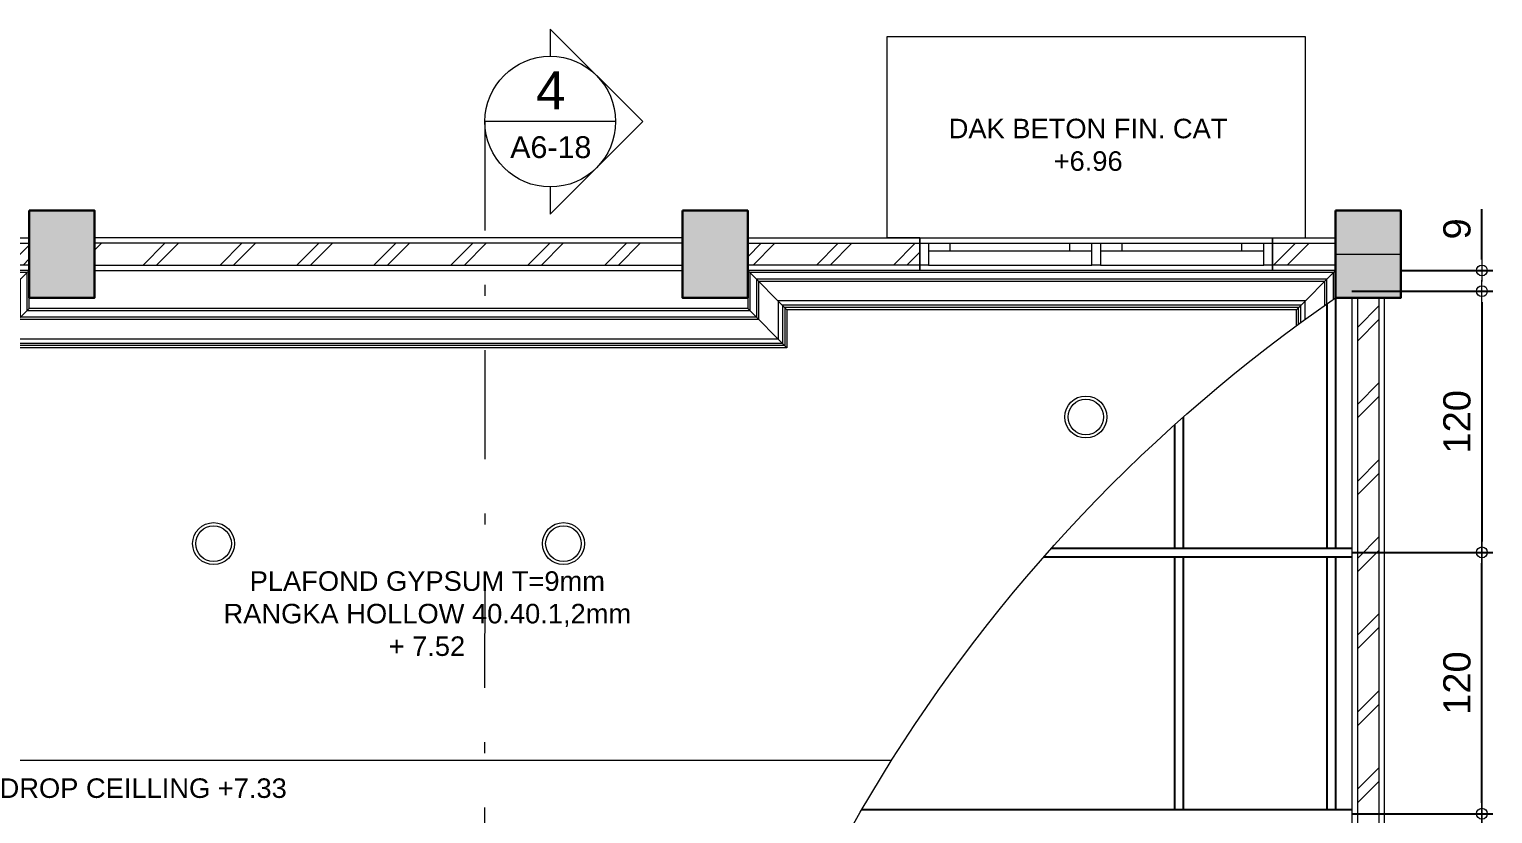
# Model space of a CAD drawing. Header units: millimetres. Extents: x -11 to 1625, y -267 to 180.
# Drawn here: x 1124.4 to 1137.84, y -133.28 to -126.07 of the extents above; entities that cross this region are included whole.
import ezdxf
from ezdxf.enums import TextEntityAlignment as Align

# ---------------------------------------------------------------- set-up
doc = ezdxf.new("R2010")
doc.units = ezdxf.units.MM
doc.linetypes.add('DASHDOT', pattern=[1, 0.5, -0.25, 0, -0.25])
for name, color, linetype, lineweight in [('ars', 11, 'Continuous', 5), ('atap', 7, 'Continuous', 20), ('dinding', 5, 'Continuous', 15), ('KOLOM', 1, 'Continuous', 30), ('kus', 63, 'Continuous', 15), ('lan', 7, 'Continuous', 15), ('not', 7, 'Continuous', 20), ('pla', 213, 'Continuous', 15), ('sol kol', 8, 'Continuous', 0), ('u', 6, 'Continuous', 20)]:
    doc.layers.add(name, color=color, linetype=linetype, lineweight=lineweight)
doc.layers.add('BESI', color=10, linetype='Continuous')
doc.styles.add('aku', font='arial.ttf')
doc.styles.add('S', font='SIMPLEX', dxfattribs={"width": 1.1})
doc.styles.get("Standard").update_dxf_attribs({"font": 'ARIALUNI.TTF'})
doc.dimstyles.new('SK-50', dxfattribs={"dimtxt": 0.25, "dimasz": 0.1, "dimexe": 0.1, "dimexo": 0, "dimgap": 0.1, "dimtad": 1, "dimdec": 0, "dimlfac": 50, "dimzin": 12, "dimdsep": 46, "dimtxsty": 'Standard', "dimblk": 'BULAT', "dimcen": 0.1, "dimadec": 0, "dimazin": 3, "dimtfac": 1, "dimtdec": 0, "dimtix": 1, "dimtofl": 0, "dimtmove": 0, "dimatfit": 3, "dimldrblk": 'BULAT', "dimfxl": 0, "dimtolj": 1, "dimtzin": 0, "dimarcsym": 0})

# ---------------------------------------------------------------- blocks, each defined once
blk = doc.blocks.new('K1')
at = {"layer": 'KOLOM'}
blk.add_lwpolyline([(0.2, 0.15), (-0.2, 0.15), (-0.2, -0.15), (0.2, -0.15), (0.2, 0.15)], dxfattribs=at)
blk = doc.blocks.new('Npkn')
for p, q in [((0, 0.849), (0.849, 0)), ((0, 0.849), (0, 0.6)), ((0.6, 0), (-0.6, 0)), ((0, -0.849), (0.849, 0)), ((0, -0.6), (0, -0.849))]:
    blk.add_line(p, q)
blk.add_circle((0, 0), 0.6)
at = {"color": 5, "style": 'S', "width": 0.75, "flags": 4}
blk.add_attdef('NO', text='', height=0.3, dxfattribs=at).set_placement((0.005, 0.113), align=Align.CENTER)
at = {"style": 'S', "width": 0.75, "flags": 4}
blk.add_attdef('NOLBR', text='', height=0.2, dxfattribs=at).set_placement((0.005, -0.334), align=Align.CENTER)
blk = doc.blocks.new('BULAT')
for p, q in [((-1, 0), (1, 0)), ((0, -1), (0, 1))]:
    blk.add_line(p, q)
blk.add_circle((0, 0), 0.5)
blk = doc.blocks.new('*D3200')
at = {"layer": 'Defpoints', "color": 0, "ltscale": 0.15}
for p in [(1136.545, -133.277), (1137.739, -133.277), (1136.545, -135.397)]:
    blk.add_point(p, dxfattribs=at)
at = {"layer": 'u', "color": 0, "lineweight": -2, "ltscale": 0.15}
for p, q in [((1136.545, -133.277), (1137.839, -133.277)), ((1137.739, -135.297), (1137.739, -133.377)), ((1136.545, -135.397), (1137.839, -135.397))]:
    blk.add_line(p, q, dxfattribs=at)
at = {"layer": 'u', "color": 0, "lineweight": -2, "ltscale": 0.15, "xscale": 0.1, "yscale": 0.1, "zscale": 0.1}
for p, rotation in [((1137.739, -133.277), 90), ((1137.739, -135.397), 270)]:
    blk.add_blockref('BULAT', p, dxfattribs=dict(at, rotation=rotation))
at = {"layer": 'u', "color": 0, "ltscale": 0.15, "insert": (1137.511, -134.337), "char_height": 0.25, "attachment_point": 5, "rotation": 90}
blk.add_mtext('\\A1;106', dxfattribs=at)
blk = doc.blocks.new('*D3201')
at = {"layer": 'Defpoints', "color": 0, "ltscale": 0.15}
for p in [(1136.545, -130.877), (1137.739, -130.877), (1136.545, -133.277)]:
    blk.add_point(p, dxfattribs=at)
at = {"layer": 'u', "color": 0, "lineweight": -2, "ltscale": 0.15}
for p, q in [((1136.545, -130.877), (1137.839, -130.877)), ((1137.739, -133.177), (1137.739, -130.977)), ((1136.545, -133.277), (1137.839, -133.277))]:
    blk.add_line(p, q, dxfattribs=at)
at = {"layer": 'u', "color": 0, "lineweight": -2, "ltscale": 0.15, "xscale": 0.1, "yscale": 0.1, "zscale": 0.1}
for p, rotation in [((1137.739, -130.877), 90), ((1137.739, -133.277), 270)]:
    blk.add_blockref('BULAT', p, dxfattribs=dict(at, rotation=rotation))
at = {"layer": 'u', "color": 0, "ltscale": 0.15, "insert": (1137.511, -132.077), "char_height": 0.25, "attachment_point": 5, "rotation": 90}
blk.add_mtext('\\A1;120', dxfattribs=at)
blk = doc.blocks.new('*D3203')
at = {"layer": 'Defpoints', "color": 0, "ltscale": 0.15}
for p in [(1136.545, -128.477), (1136.545, -130.877), (1137.739, -130.877)]:
    blk.add_point(p, dxfattribs=at)
at = {"layer": 'u', "color": 0, "lineweight": -2, "ltscale": 0.15}
for p, q in [((1136.545, -128.477), (1137.839, -128.477)), ((1137.739, -128.577), (1137.739, -130.777)), ((1136.545, -130.877), (1137.839, -130.877))]:
    blk.add_line(p, q, dxfattribs=at)
at = {"layer": 'u', "color": 0, "lineweight": -2, "ltscale": 0.15, "xscale": 0.1, "yscale": 0.1, "zscale": 0.1}
for p, rotation in [((1137.739, -128.477), 90), ((1137.739, -130.877), 270)]:
    blk.add_blockref('BULAT', p, dxfattribs=dict(at, rotation=rotation))
at = {"layer": 'u', "color": 0, "ltscale": 0.15, "insert": (1137.511, -129.677), "char_height": 0.25, "attachment_point": 5, "rotation": 90}
blk.add_mtext('\\A1;120', dxfattribs=at)
blk = doc.blocks.new('*D3221')
at = {"layer": 'Defpoints', "color": 0, "ltscale": 0.15}
for p in [(1136.995, -128.287), (1137.739, -128.287), (1136.995, -128.477)]:
    blk.add_point(p, dxfattribs=at)
at = {"layer": 'u', "color": 0, "lineweight": -2, "ltscale": 0.15}
for p, q in [((1137.739, -128.187), (1137.739, -127.723)), ((1136.995, -128.287), (1137.839, -128.287)), ((1136.995, -128.477), (1137.839, -128.477)), ((1137.739, -128.577), (1137.739, -128.677))]:
    blk.add_line(p, q, dxfattribs=at)
at = {"layer": 'u', "color": 0, "lineweight": -2, "ltscale": 0.15, "xscale": 0.1, "yscale": 0.1, "zscale": 0.1}
for p, rotation in [((1137.739, -128.287), 270), ((1137.739, -128.477), 90)]:
    blk.add_blockref('BULAT', p, dxfattribs=dict(at, rotation=rotation))
at = {"layer": 'u', "color": 0, "ltscale": 0.15, "insert": (1137.511, -127.905), "char_height": 0.25, "attachment_point": 5, "rotation": 90}
blk.add_mtext('\\A1;9', dxfattribs=at)

msp = doc.modelspace()

# ---------------------------------------------------------------- hatches: boundary and pattern name
at = {"layer": 'ars'}
h = msp.add_hatch(dxfattribs=at)
h.set_pattern_fill('TEMBOK', color=256, scale=0.5)
h.set_pattern_definition([(45, (1117.3554, -144.2871), (-0.353553, 0.353553), []), (45, (1117.4804, -144.2871), (-0.353553, 0.353553), [])])
h.paths.add_polyline_path([(1122.8154249, -128.0370798), (1124.3954249, -128.0370798), (1124.3954249, -128.2370798), (1122.8154249, -128.2370798)])
h = msp.add_hatch(dxfattribs=at)
h.set_pattern_fill('TEMBOK', color=256, scale=0.5)
h.set_pattern_definition([(45, (1140.6954, -153.2871), (-0.353553, 0.353553), []), (45, (1140.8204, -153.2871), (-0.353553, 0.353553), [])])
h.paths.add_polyline_path([(1130.3954249, -128.0370798), (1124.9954249, -128.0370798), (1124.9954249, -128.2370798), (1130.3954249, -128.2370798)])
h = msp.add_hatch(dxfattribs=at)
h.set_pattern_fill('TEMBOK', color=256, scale=0.5)
h.set_pattern_definition([(45, (1125.4754, -144.2871), (-0.353553, 0.353553), []), (45, (1125.6004, -144.2871), (-0.353553, 0.353553), [])])
h.paths.add_polyline_path([(1130.9954249, -128.0370798), (1132.5754249, -128.0370798), (1132.5754249, -128.2370798), (1130.9954249, -128.2370798)])
h = msp.add_hatch(dxfattribs=at)
h.set_pattern_fill('TEMBOK', color=256, scale=0.5)
h.set_pattern_definition([(45, (1129.6754, -144.2871), (-0.353553, 0.353553), []), (45, (1129.8004, -144.2871), (-0.353553, 0.353553), [])])
h.paths.add_polyline_path([(1135.8154249, -128.0370798), (1136.3954249, -128.0370798), (1136.3954249, -128.2370798), (1135.8154249, -128.2370798)])
h = msp.add_hatch(dxfattribs=at)
h.set_pattern_fill('TEMBOK', color=256, scale=0.5)
h.set_pattern_definition([(45, (1139.6954, -153.2871), (-0.353553, 0.353553), []), (45, (1139.8204, -153.2871), (-0.353553, 0.353553), [])])
h.paths.add_polyline_path([(1136.7954249, -136.7370798), (1136.7954249, -128.5370798), (1136.5954249, -128.5370798), (1136.5954249, -136.7370798)])
at = {"layer": 'sol kol'}
for points in [[(1124.3954249, -127.7370798), (1124.3954249, -128.5370798), (1124.9954249, -128.5370798), (1124.9954249, -127.7370798)], [(1130.3954249, -127.7370798), (1130.3954249, -128.5370798), (1130.9954249, -128.5370798), (1130.9954249, -127.7370798)], [(1136.3954249, -127.7370798), (1136.3954249, -128.5370798), (1136.9954249, -128.5370798), (1136.9954249, -127.7370798)]]:
    msp.add_hatch(color=256, dxfattribs=at).paths.add_polyline_path(points)

# ---------------------------------------------------------------- linework, layer by layer
at = {"layer": 'ars'}
for points in [[(1122.8154249, -128.0370798), (1124.3954249, -128.0370798), (1124.3954249, -128.2370798), (1122.8154249, -128.2370798)], [(1130.3954249, -128.0370798), (1124.9954249, -128.0370798), (1124.9954249, -128.2370798), (1130.3954249, -128.2370798)], [(1130.9954249, -128.0370798), (1132.5754249, -128.0370798), (1132.5754249, -128.2370798), (1130.9954249, -128.2370798)], [(1135.8154249, -128.0370798), (1136.3954249, -128.0370798), (1136.3954249, -128.2370798), (1135.8154249, -128.2370798)], [(1136.7954249, -136.7370798), (1136.7954249, -128.5370798), (1136.5954249, -128.5370798), (1136.5954249, -136.7370798)]]:
    msp.add_lwpolyline(points, close=True, dxfattribs=at)
at = {"layer": 'atap'}
msp.add_lwpolyline([(1132.5754249, -127.9870798), (1132.2754249, -127.9870798), (1132.2754249, -126.1370798), (1135.8154249, -126.1370798), (1136.1154249, -126.1370798), (1136.1154249, -127.9870798)], dxfattribs=at)
at = {"layer": 'BESI'}
for p, q in [((1133.7158193, -130.9170798), (1136.5454249, -130.9170798)), ((1133.7868068, -130.8370798), (1136.5454249, -130.8370798)), ((1132.0435787, -133.2370798), (1136.5454249, -133.2370798))]:
    msp.add_line(p, q, dxfattribs=at)
for points in [[(1136.3154249, -128.5926559), (1136.3154249, -130.8370798)], [(1136.3954249, -128.5370798), (1136.3954249, -130.8370798)], [(1134.9154249, -129.7050966), (1134.9154249, -130.8370798)], [(1134.9954249, -129.6336836), (1134.9954249, -130.8370798)], [(1134.9154249, -130.9170798), (1134.9154249, -133.2370798)], [(1134.9954249, -130.9170798), (1134.9954249, -133.2370798)], [(1136.3154249, -130.9170798), (1136.3154249, -133.2370798)], [(1136.3954249, -130.9170798), (1136.3954249, -133.2370798)]]:
    msp.add_lwpolyline(points, dxfattribs=at)
at = {"layer": 'dinding'}
for points in [[(1122.8154249, -127.9870798), (1124.3954249, -127.9870798), (1124.3954249, -128.2870798), (1122.8154249, -128.2870798)], [(1130.3954249, -127.9870798), (1124.9954249, -127.9870798), (1124.9954249, -128.2870798), (1130.3954249, -128.2870798)], [(1130.9954249, -127.9870798), (1132.5754249, -127.9870798), (1132.5754249, -128.2870798), (1130.9954249, -128.2870798)], [(1135.8154249, -127.9870798), (1136.3954249, -127.9870798), (1136.3954249, -128.2870798), (1135.8154249, -128.2870798)], [(1136.8454249, -136.7370798), (1136.8454249, -128.5370798), (1136.5454249, -128.5370798), (1136.5454249, -136.7370798)]]:
    msp.add_lwpolyline(points, close=True, dxfattribs=at)
at = {"layer": 'kus'}
for p, q in [((1132.6554249, -128.0370798), (1134.1554249, -128.0370798)), ((1132.6554249, -128.1070798), (1134.1554249, -128.1070798)), ((1132.8554249, -128.1070798), (1132.8554249, -128.0370798)), ((1133.9554249, -128.1070798), (1133.9554249, -128.0370798)), ((1134.2354249, -128.0370798), (1135.7354249, -128.0370798)), ((1134.2354249, -128.1070798), (1135.7354249, -128.1070798)), ((1134.4354249, -128.1070798), (1134.4354249, -128.0370798)), ((1135.5354249, -128.1070798), (1135.5354249, -128.0370798)), ((1132.6554249, -128.2370798), (1134.1554249, -128.2370798)), ((1134.2354249, -128.2370798), (1135.7354249, -128.2370798))]:
    msp.add_line(p, q, dxfattribs=at)
for points in [[(1132.5754249, -128.0370798), (1132.6554249, -128.0370798), (1132.6554249, -128.2370798), (1132.5754249, -128.2370798)], [(1134.1554249, -128.0370798), (1134.2354249, -128.0370798), (1134.2354249, -128.2370798), (1134.1554249, -128.2370798)], [(1135.7354249, -128.0370798), (1135.8154249, -128.0370798), (1135.8154249, -128.2370798), (1135.7354249, -128.2370798)]]:
    msp.add_lwpolyline(points, close=True, dxfattribs=at)
at = {"layer": 'lan'}
msp.add_lwpolyline([(1132.5754249, -127.9870798), (1135.8154249, -127.9870798), (1135.8154249, -128.2870798), (1132.5754249, -128.2870798)], close=True, dxfattribs=at)
at = {"layer": 'not', "linetype": 'DASHDOT', "ltscale": 2}
msp.add_lwpolyline([(1128.5811984, -126.919958), (1128.5655896, -153.7868524)], dxfattribs=at)
at = {"layer": 'pla'}
for points in [[(1136.3954249, -128.5370798), (1136.3954249, -128.2870798), (1130.9954249, -128.2870798), (1130.9954249, -128.5370798), (1130.9954249, -128.6370798), (1124.3954249, -128.6370798), (1124.3954249, -128.5370798), (1124.3954249, -128.2870798), (1118.9954249, -128.2870798), (1118.9954249, -128.5370798), (1118.8454249, -128.5370798), (1118.8454249, -136.7370798), (1118.9954249, -136.7370798), (1118.9954249, -137.5370798), (1118.8454249, -137.5370798), (1118.8454249, -140.7370798), (1118.9954249, -140.7370798), (1118.9954249, -141.5370798), (1118.8454249, -141.5370798), (1118.8454249, -149.7370798), (1118.9954249, -149.7370798)], [(1136.3754249, -128.5509001), (1136.3754249, -128.3070798), (1131.0154249, -128.3070798), (1131.0154249, -128.5370798), (1131.0154249, -128.6570798), (1124.3754249, -128.6570798), (1124.3754249, -128.5370798), (1124.3754249, -128.3070798), (1119.0154249, -128.3070798), (1119.0154249, -128.5570798), (1118.8654249, -128.5570798), (1118.8654249, -136.7170798), (1119.0154249, -136.7170798), (1119.0154249, -137.5570798), (1118.8654249, -137.5570798), (1118.8654249, -140.7170798), (1119.0154249, -140.7170798), (1119.0154249, -141.5570798), (1118.8654249, -141.5570798), (1118.8654249, -149.7170798), (1119.0051559, -149.7170798)], [(1136.3154249, -128.5926559), (1136.3154249, -128.3670798), (1131.0754249, -128.3670798), (1131.0754249, -128.5370798), (1131.0754249, -128.7170798), (1124.3154249, -128.7170798), (1124.3154249, -128.5370798), (1124.3154249, -128.3670798), (1119.0754249, -128.3670798), (1119.0754249, -128.6170798), (1118.9254249, -128.6170798), (1118.9254249, -136.6570798), (1119.0754249, -136.6570798), (1119.0754249, -137.6170798), (1118.9254249, -137.6170798), (1118.9254249, -140.6570798), (1119.0754249, -140.6570798), (1119.0754249, -141.6170798), (1118.9254249, -141.6170798), (1118.9254249, -149.6570798), (1119.0348887, -149.6570798)], [(1124.0354249, -128.6470798), (1124.3954249, -128.2870798)], [(1131.3554249, -128.6470798), (1130.9954249, -128.2870798)], [(1136.0354249, -128.6470798), (1136.3954249, -128.2870798)], [(1136.2954249, -128.6066734), (1136.2954249, -128.3870798), (1131.0954249, -128.3870798), (1131.0954249, -128.5370798), (1131.0954249, -128.7370798), (1124.2954249, -128.7370798), (1124.2954249, -128.5370798), (1124.2954249, -128.3870798), (1119.0954249, -128.3870798), (1119.0954249, -128.6370798), (1118.9454249, -128.6370798), (1118.9454249, -136.6370798), (1119.0954249, -136.6370798), (1119.0954249, -137.6370798), (1118.9454249, -137.6370798), (1118.9454249, -140.6370798), (1119.0954249, -140.6370798), (1119.0954249, -141.6370798), (1118.9454249, -141.6370798), (1118.9454249, -149.6370798), (1119.0449812, -149.6370798)], [(1136.1154249, -128.7350894), (1136.1154249, -128.5670798), (1131.2754249, -128.5670798), (1131.2754249, -128.9170798), (1124.1154249, -128.9170798), (1124.1154249, -128.5670798), (1119.2754249, -128.5670798), (1119.2754249, -128.8170798), (1119.1254249, -128.8170798), (1119.1254249, -136.4570798), (1119.2754249, -136.4570798), (1119.2754249, -137.8170798), (1119.1254249, -137.8170798), (1119.1254249, -140.4570798), (1119.2754249, -140.4570798), (1119.2754249, -141.8170798), (1119.1254249, -141.8170798), (1119.1254249, -149.4570798), (1119.1399986, -149.4570798)], [(1136.0754249, -128.7641864), (1136.0754249, -128.6070798), (1131.3154249, -128.6070798), (1131.3154249, -128.9570798), (1124.0754249, -128.9570798), (1124.0754249, -128.6070798), (1119.3154249, -128.6070798), (1119.3154249, -128.8570798), (1119.1654249, -128.8570798), (1119.1654249, -136.4170798), (1119.3154249, -136.4170798), (1119.3154249, -137.8570798), (1119.1654249, -137.8570798), (1119.1654249, -140.4170798), (1119.3154249, -140.4170798), (1119.3154249, -141.8570798), (1119.1654249, -141.8570798), (1119.1654249, -149.4112472)], [(1136.0554249, -128.7788124), (1136.0554249, -128.6270798), (1131.3354249, -128.6270798), (1131.3354249, -128.9770798), (1124.0554249, -128.9770798), (1124.0554249, -128.6270798), (1119.3354249, -128.6270798), (1119.3354249, -128.8770798), (1119.1854249, -128.8770798), (1119.1854249, -136.3970798), (1119.3354249, -136.3970798), (1119.3354249, -137.8770798), (1119.1854249, -137.8770798), (1119.1854249, -140.3970798), (1119.3354249, -140.3970798), (1119.3354249, -141.8770798), (1119.1854249, -141.8770798), (1119.1854249, -149.37583)], [(1136.0354249, -128.7934903), (1136.0354249, -128.6470798), (1131.3554249, -128.6470798), (1131.3554249, -128.9970798), (1124.0354249, -128.9970798), (1124.0354249, -128.6470798), (1119.3554249, -128.6470798), (1119.3554249, -128.8970798), (1119.2054249, -128.8970798), (1119.2054249, -136.3770798), (1119.3554249, -136.3770798), (1119.3554249, -137.8970798), (1119.2054249, -137.8970798), (1119.2054249, -140.3770798), (1119.3554249, -140.3770798), (1119.3554249, -141.8970798), (1119.2054249, -141.8970798), (1119.2054249, -149.3409502)], [(1124.0354249, -128.9970798), (1124.3954249, -128.6370798)], [(1131.3554249, -128.9970798), (1130.9954249, -128.6370798)]]:
    msp.add_lwpolyline(points, dxfattribs=at)
at = {"layer": 'pla', "color": 51}
for centre, radius in [((1134.1008285, -129.6329169), 0.192802), ((1134.1008285, -129.6329169), 0.163579), ((1126.0883988, -130.7963019), 0.192802), ((1126.0883988, -130.7963019), 0.163579), ((1129.302451, -130.7963019), 0.192802), ((1129.302451, -130.7963019), 0.163579)]:
    msp.add_circle(centre, radius, dxfattribs=at)
at = {"layer": 'sol kol'}
msp.add_lwpolyline([(1136.3954249, -128.1370798), (1136.9954249, -128.1370798)], dxfattribs=at)
at = {"layer": 'u'}
msp.add_lwpolyline([(1118.9954249, -149.7370798, -0.2357249147), (1123.3489147, -146.3807548, 0.2201092367), (1130.1854249, -138.648241, -0.2111456133), (1136.3954249, -128.5370798, 0.6898879925)], format="xyb", dxfattribs=at)
msp.add_lwpolyline([(1132.3163186, -132.7870798), (1121.3454249, -132.7870798), (1121.3454249, -145.4870798), (1125.0214345, -145.4870798)], dxfattribs=at)

# ---------------------------------------------------------------- block references
at = {"layer": 'KOLOM', "xscale": 2, "yscale": 2, "zscale": 2, "rotation": 90}
for p in [(1124.6954249, -128.1370798), (1130.6954249, -128.1370798), (1136.6954249, -128.1370798)]:
    msp.add_blockref('K1', p, dxfattribs=at)
at = {"layer": 'not'}
ref = msp.add_blockref('Npkn', (1129.1811984, -126.919958), dxfattribs=at)
ref.add_attrib('NO', '4', dxfattribs={"layer": '0', "height": 0.35, "flags": 4}).set_placement((1129.185964, -126.8070554), align=Align.CENTER)
ref.add_attrib('NOLBR', 'A6-18', dxfattribs={"layer": '0', "height": 0.2, "flags": 4}).set_placement((1129.185964, -127.2541957), align=Align.CENTER)

# ---------------------------------------------------------------- texts
at = {"layer": 'not', "char_height": 0.179321095, "attachment_point": 7, "style": 'aku'}
for s, insert in [('\\pi-1.2683;DAK BETON FIN. CAT \\P\\pi-0.30421;+6.96', (1134.1095423, -127.3740758)), ('\\pi-1.6143;PLAFOND GYPSUM T=9mm\\P\\pi-1.8546;RANGKA HOLLOW 40.40.1,2mm \\P\\pi-0.33815;+ 7.52', (1128.0344221, -131.8301671)), ('\\pi-1.3039;DROP CEILLING +7.33', (1125.4268307, -133.1343822))]:
    msp.add_mtext(s, dxfattribs=dict(at, insert=insert))

# ---------------------------------------------------------------- dimensions: what is measured, and where the dimension line sits
at = {"layer": 'u', "ltscale": 0.15}
dim = msp.add_linear_dim(base=(1137.738610835, -128.2870797865), p1=(1136.9954248826, -128.4770797865), p2=(1136.9954248826, -128.2870797865), angle=90, dimstyle='SK-50', dxfattribs=at)
dim.commit()
dim.dimension.update_dxf_attribs({"geometry": '*D3221', "text_midpoint": (1137.738610835, -127.9049685996), "dimtype": 160})
for p1, angle, picture, middle in [((1136.5454249, -128.4770798), 270, '*D3203', (1137.5108823, -129.6770798)), ((1136.5454249, -133.2770798), 90, '*D3201', (1137.5108823, -132.0770798))]:
    dim = msp.add_linear_dim(base=(1137.7386108, -130.8770798), p1=p1, p2=(1136.5454249, -130.8770798), angle=angle, dimstyle='SK-50', dxfattribs=at)
    dim.commit()
    dim.dimension.update_dxf_attribs({"geometry": picture, "text_midpoint": middle})
dim = msp.add_linear_dim(base=(1137.7386108, -133.2770798), p1=(1136.5454249, -135.3970798), p2=(1136.5454249, -133.2770798), angle=90, dimstyle='SK-50', override={"dimdec": 2}, dxfattribs=at)
dim.commit()
dim.dimension.update_dxf_attribs({"geometry": '*D3200', "text_midpoint": (1137.5108823, -134.3370798)})

doc.saveas('drawing.dxf')
